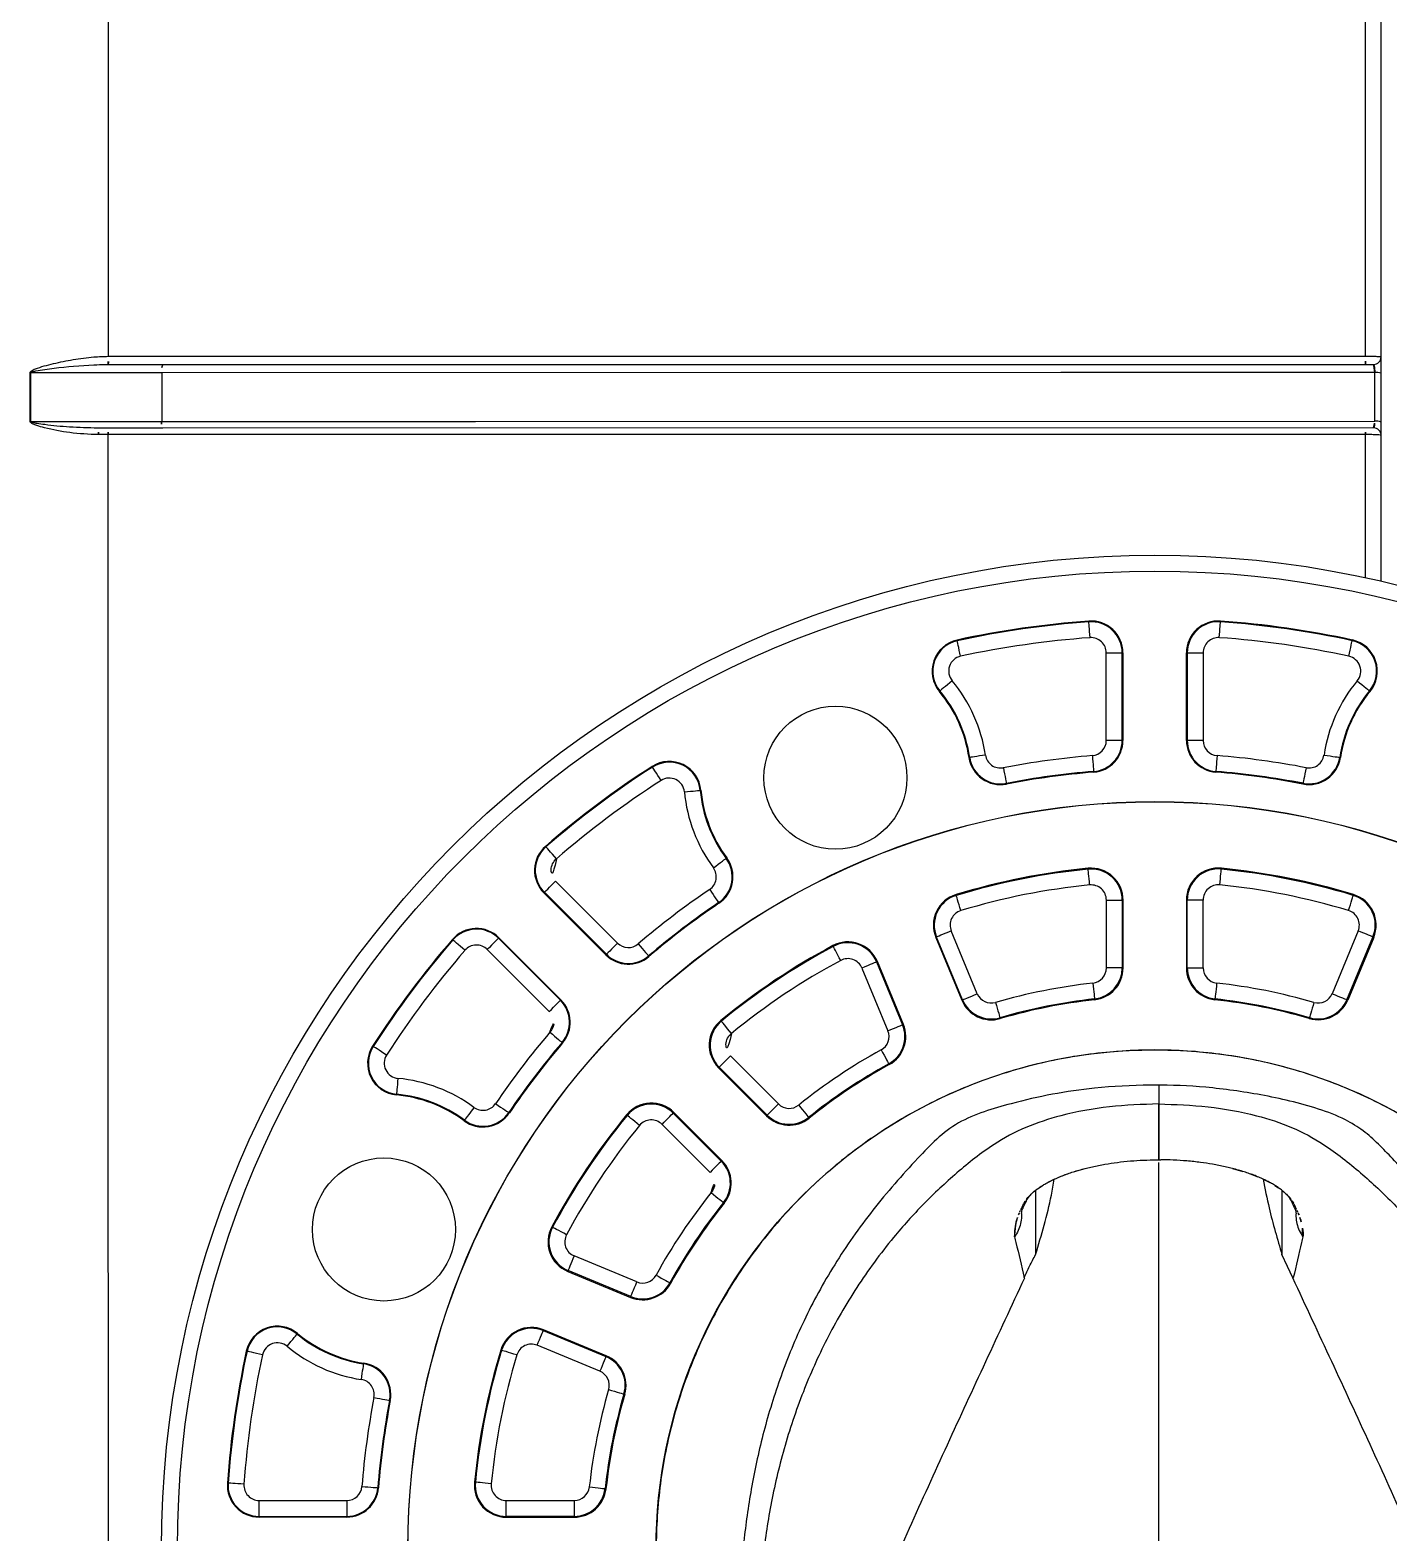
# Model space of a CAD drawing. Header units: millimetres. Extents: x 441156 to 441876, y 4514765 to 4515211.
# Drawn here: x 441241.6497 to 441241.8732, y 4514794.5322 to 4514794.7793 of the extents above; entities that cross this region are included whole.
import ezdxf

# ---------------------------------------------------------------- set-up
doc = ezdxf.new("R2010")
doc.units = ezdxf.units.MM
doc.layers.add('-LYNKA_PISCINA', color=7, linetype='Continuous', lineweight=18)
doc.layers.add('05 ESQUEMAS HIDRAULICOS nuevos_dwg _6_', color=7, linetype='Continuous', lineweight=18, true_color=0x767676)

# ---------------------------------------------------------------- blocks, each defined once
blk = doc.blocks.new('05 ESQUEMAS HIDRAULICOS nuevos_dwg_A$C47CE04E0-1107655-01_ARQ_CUARTO DEPURADORA')
at = {"layer": '-LYNKA_PISCINA', "lineweight": 25}
for p, q in [((71.379, 58.562), (71.379, 90.891)), ((54.376, 60.577), (54.376, 61.189)), ((54.382, 61.188), (54.382, 60.576)), ((71.284, 60.491), (56.046, 60.491)), ((67.33, 51.07), (67.429, 51.108)), ((67.518, 51.138), (67.651, 51.174)), ((69.507, 51.174), (69.639, 51.138)), ((69.729, 51.108), (69.827, 51.07)), ((67.182, 50.999), (67.264, 51.041)), ((69.891, 51.042), (69.976, 50.999)), ((70.041, 50.962), (70.088, 50.931)), ((67.029, 50.092), (67.029, 50.095))]:
    blk.add_line(p, q, dxfattribs=at)
at = {"layer": '-LYNKA_PISCINA', "lineweight": 25, "flags": 128}
for points in [[(55.361, 61.395), (55.361, 61.395), (55.551, 61.395), (56.311, 61.395), (59.351, 61.395), (71.181, 61.395), (71.181, 65.788), (70.991, 65.788), (70.231, 65.788), (67.191, 65.788), (55.361, 65.788), (55.361, 61.395)], [(55.36, 61.291), (56.046, 61.291), (71.284, 61.291)], [(58.24, 39.296), (56.311, 39.313), (55.551, 39.32), (55.361, 39.321), (55.361, 39.318), (55.361, 39.311), (55.361, 39.302), (55.361, 39.29), (55.361, 39.276), (55.361, 39.261), (55.361, 39.244), (55.361, 39.227), (55.229, 39.232), (55.23, 39.249), (55.231, 39.266), (55.233, 39.281), (55.234, 39.295), (55.234, 39.307), (55.235, 39.316), (55.236, 39.323), (55.236, 39.326), (55.361, 39.321), (55.361, 60.409), (55.236, 60.409)], [(71.181, 58.607), (71.181, 60.409), (70.991, 60.409), (70.231, 60.409), (67.191, 60.409), (55.361, 60.409)], [(67.715, 57.854), (67.713, 57.892), (67.71, 57.93), (67.708, 57.964), (67.705, 57.994), (67.704, 58.019), (67.702, 58.037), (67.701, 58.049), (67.701, 58.053), (67.701, 58.062)], [(69.342, 57.854), (69.345, 57.892), (69.348, 57.93), (69.35, 57.964), (69.352, 57.994), (69.354, 58.019), (69.355, 58.037), (69.356, 58.049), (69.357, 58.053), (69.357, 58.062)], [(66.086, 57.62), (66.078, 57.658), (66.07, 57.694), (66.063, 57.728), (66.056, 57.757), (66.051, 57.782), (66.047, 57.8), (66.045, 57.811), (66.044, 57.815), (66.042, 57.824)], [(70.972, 57.62), (70.98, 57.658), (70.988, 57.694), (70.995, 57.728), (71.002, 57.757), (71.007, 57.782), (71.011, 57.8), (71.013, 57.811), (71.014, 57.815), (71.016, 57.824)], [(68.12, 56.56), (68.12, 57.663), (68.129, 57.663), (68.129, 56.56), (68.12, 56.56), (67.92, 56.56), (67.92, 57.663), (68.12, 57.663)], [(68.938, 57.663), (69.138, 57.663), (69.138, 56.56), (68.938, 56.56)], [(65.98, 57.311), (65.95, 57.286), (65.921, 57.262), (65.895, 57.24), (65.871, 57.221), (65.852, 57.205), (65.838, 57.193), (65.829, 57.186), (65.826, 57.183), (65.819, 57.178)], [(71.078, 57.311), (71.108, 57.286), (71.137, 57.262), (71.163, 57.24), (71.187, 57.221), (71.206, 57.205), (71.22, 57.193), (71.229, 57.186), (71.232, 57.183), (71.239, 57.178)], [(66.398, 56.376), (66.36, 56.37), (66.323, 56.365), (66.289, 56.36), (66.259, 56.355), (66.234, 56.352), (66.216, 56.349), (66.204, 56.347), (66.2, 56.346), (66.192, 56.345)], [(67.744, 56.369), (67.747, 56.33), (67.75, 56.293), (67.753, 56.259), (67.755, 56.229), (67.757, 56.204), (67.758, 56.185), (67.759, 56.174), (67.76, 56.17), (67.76, 56.161)], [(69.314, 56.369), (69.311, 56.33), (69.308, 56.293), (69.305, 56.259), (69.303, 56.229), (69.301, 56.204), (69.299, 56.185), (69.299, 56.174), (69.298, 56.17), (69.298, 56.161)], [(70.66, 56.376), (70.698, 56.37), (70.735, 56.365), (70.769, 56.36), (70.799, 56.355), (70.823, 56.352), (70.842, 56.349), (70.853, 56.347), (70.857, 56.346), (70.866, 56.345)], [(62.316, 56.058), (62.295, 56.091), (62.275, 56.122), (62.257, 56.151), (62.24, 56.177), (62.227, 56.198), (62.217, 56.213), (62.21, 56.223), (62.208, 56.227), (62.203, 56.234)], [(66.624, 56.217), (66.631, 56.179), (66.638, 56.142), (66.645, 56.108), (66.651, 56.079), (66.655, 56.054), (66.659, 56.036), (66.661, 56.025), (66.662, 56.021), (66.663, 56.012)], [(70.434, 56.217), (70.427, 56.179), (70.42, 56.142), (70.413, 56.108), (70.407, 56.079), (70.403, 56.054), (70.399, 56.036), (70.397, 56.025), (70.396, 56.021), (70.394, 56.012)], [(62.61, 55.915), (62.649, 55.919), (62.686, 55.922), (62.72, 55.925), (62.75, 55.928), (62.775, 55.931), (62.794, 55.932), (62.805, 55.933), (62.809, 55.934), (62.818, 55.934)], [(60.999, 55.072), (60.974, 55.101), (60.949, 55.129), (60.927, 55.155), (60.907, 55.178), (60.89, 55.197), (60.878, 55.211), (60.871, 55.22), (60.868, 55.223), (60.862, 55.229)], [(62.975, 54.958), (63.006, 54.981), (63.036, 55.004), (63.064, 55.024), (63.088, 55.042), (63.108, 55.057), (63.123, 55.068), (63.133, 55.075), (63.136, 55.077), (63.143, 55.082)], [(67.71, 54.742), (67.706, 54.781), (67.703, 54.818), (67.699, 54.852), (67.696, 54.883), (67.694, 54.907), (67.692, 54.926), (67.691, 54.937), (67.691, 54.941), (67.69, 54.952)], [(69.348, 54.742), (69.351, 54.781), (69.355, 54.818), (69.358, 54.852), (69.361, 54.883), (69.364, 54.907), (69.366, 54.926), (69.367, 54.937), (69.367, 54.941), (69.368, 54.952)], [(60.848, 54.651), (60.841, 54.644), (61.621, 53.864), (61.628, 53.871), (60.848, 54.651), (60.851, 54.653), (60.859, 54.662), (60.872, 54.675), (60.89, 54.692), (60.911, 54.714), (60.935, 54.738), (60.962, 54.764), (60.989, 54.792), (61.769, 54.012), (61.742, 53.984), (61.715, 53.958), (61.691, 53.934), (61.67, 53.912), (61.652, 53.895), (61.639, 53.882), (61.631, 53.873), (61.628, 53.871)], [(62.928, 54.686), (62.95, 54.654), (62.971, 54.623), (62.99, 54.595), (63.007, 54.57), (63.021, 54.549), (63.031, 54.534), (63.038, 54.524), (63.04, 54.52), (63.045, 54.513)], [(66.089, 54.42), (66.078, 54.457), (66.067, 54.493), (66.057, 54.526), (66.048, 54.555), (66.041, 54.579), (66.036, 54.596), (66.032, 54.607), (66.031, 54.611), (66.028, 54.621)], [(68.12, 53.698), (67.92, 53.698), (67.92, 54.552), (68.12, 54.552)], [(68.938, 53.698), (69.138, 53.698), (69.138, 54.552), (68.938, 54.552)], [(70.968, 54.42), (70.98, 54.457), (70.991, 54.493), (71.001, 54.526), (71.009, 54.555), (71.017, 54.579), (71.022, 54.596), (71.025, 54.607), (71.027, 54.611), (71.03, 54.621)], [(66.111, 53.298), (66.114, 53.299), (66.125, 53.304), (66.142, 53.311), (66.165, 53.32), (66.193, 53.332), (66.225, 53.345), (66.259, 53.359), (66.295, 53.374), (65.968, 54.164), (65.932, 54.149), (65.898, 54.135), (65.866, 54.122), (65.838, 54.11), (65.815, 54.1), (65.798, 54.093), (65.787, 54.089), (65.783, 54.087)], [(71.274, 54.087), (71.27, 54.089), (71.26, 54.093), (71.243, 54.1), (71.22, 54.11), (71.192, 54.122), (71.16, 54.135), (71.125, 54.149), (71.09, 54.164), (70.763, 53.374), (70.798, 53.359), (70.833, 53.345), (70.865, 53.332), (70.893, 53.32), (70.916, 53.311), (70.933, 53.304), (70.943, 53.299), (70.947, 53.298), (71.274, 54.087), (71.284, 54.083), (70.957, 53.294), (70.947, 53.298)], [(59.848, 53.921), (59.819, 53.947), (59.791, 53.971), (59.765, 53.994), (59.742, 54.013), (59.723, 54.03), (59.709, 54.042), (59.701, 54.049), (59.697, 54.052), (59.691, 54.058)], [(60.27, 54.072), (60.267, 54.07), (60.259, 54.061), (60.245, 54.048), (60.228, 54.031), (60.206, 54.009), (60.182, 53.985), (60.156, 53.958), (60.128, 53.931), (60.908, 53.151), (60.936, 53.178), (60.962, 53.205), (60.986, 53.229), (61.008, 53.251), (61.025, 53.268), (61.038, 53.281), (61.047, 53.29), (61.05, 53.292)], [(62.029, 54.002), (62.054, 53.972), (62.078, 53.944), (62.1, 53.918), (62.12, 53.895), (62.136, 53.876), (62.148, 53.862), (62.156, 53.853), (62.158, 53.85), (62.164, 53.843)], [(64.577, 53.793), (64.558, 53.828), (64.541, 53.861), (64.525, 53.891), (64.51, 53.918), (64.499, 53.94), (64.49, 53.956), (64.484, 53.966), (64.482, 53.97), (64.478, 53.979)], [(65.028, 53.774), (65.024, 53.773), (65.014, 53.768), (64.997, 53.761), (64.974, 53.752), (64.946, 53.74), (64.914, 53.727), (64.879, 53.713), (64.843, 53.698), (65.17, 52.908), (65.206, 52.923), (65.241, 52.938), (65.273, 52.951), (65.301, 52.962), (65.324, 52.972), (65.341, 52.979), (65.351, 52.983), (65.355, 52.985)], [(67.75, 53.507), (67.754, 53.469), (67.758, 53.432), (67.762, 53.398), (67.765, 53.367), (67.768, 53.343), (67.77, 53.324), (67.771, 53.313), (67.771, 53.309), (67.773, 53.298)], [(69.308, 53.507), (69.304, 53.469), (69.3, 53.432), (69.296, 53.398), (69.293, 53.367), (69.29, 53.343), (69.288, 53.324), (69.287, 53.313), (69.286, 53.309), (69.285, 53.298)], [(66.526, 53.264), (66.536, 53.227), (66.547, 53.191), (66.556, 53.158), (66.565, 53.129), (66.572, 53.105), (66.577, 53.087), (66.58, 53.076), (66.581, 53.072), (66.584, 53.062)], [(70.532, 53.264), (70.521, 53.227), (70.511, 53.191), (70.501, 53.158), (70.493, 53.129), (70.486, 53.105), (70.481, 53.087), (70.477, 53.076), (70.476, 53.072), (70.473, 53.062)], [(63.203, 52.875), (63.178, 52.905), (63.154, 52.934), (63.132, 52.961), (63.113, 52.984), (63.097, 53.003), (63.086, 53.018), (63.078, 53.027), (63.076, 53.03), (63.069, 53.038)], [(60.918, 52.892), (60.948, 52.866), (60.976, 52.842), (61.002, 52.82), (61.025, 52.8), (61.044, 52.784), (61.058, 52.772), (61.067, 52.764), (61.07, 52.762), (61.077, 52.756)], [(58.862, 52.604), (58.829, 52.625), (58.798, 52.645), (58.769, 52.664), (58.743, 52.68), (58.722, 52.693), (58.707, 52.703), (58.697, 52.71), (58.694, 52.712), (58.686, 52.717)], [(63.652, 51.847), (63.654, 51.85), (63.663, 51.858), (63.676, 51.871), (63.693, 51.888), (63.715, 51.91), (63.739, 51.934), (63.766, 51.961), (63.793, 51.988), (63.189, 52.592), (63.161, 52.565), (63.135, 52.538), (63.111, 52.514), (63.089, 52.493), (63.072, 52.475), (63.058, 52.462), (63.05, 52.454), (63.047, 52.451), (63.04, 52.443), (63.644, 51.839), (63.652, 51.847), (63.047, 52.451)], [(65.086, 52.668), (65.104, 52.634), (65.122, 52.601), (65.139, 52.571), (65.153, 52.544), (65.165, 52.522), (65.174, 52.506), (65.18, 52.496), (65.182, 52.492), (65.187, 52.483)], [(59.005, 52.31), (59.001, 52.271), (58.998, 52.234), (58.995, 52.2), (58.992, 52.17), (58.99, 52.145), (58.988, 52.126), (58.987, 52.115), (58.986, 52.111), (58.986, 52.102)], [(68.579, 52.218), (68.579, 51.987), (68.579, 51.285), (68.579, 51.987)], [(59.962, 51.945), (59.939, 51.914), (59.917, 51.884), (59.896, 51.856), (59.878, 51.832), (59.863, 51.812), (59.852, 51.797), (59.845, 51.787), (59.843, 51.784), (59.838, 51.777)], [(60.234, 51.992), (60.266, 51.97), (60.297, 51.949), (60.326, 51.93), (60.351, 51.913), (60.371, 51.899), (60.387, 51.889), (60.396, 51.882), (60.4, 51.88), (60.407, 51.875)], [(62.045, 51.718), (62.015, 51.742), (61.986, 51.766), (61.959, 51.788), (61.936, 51.807), (61.917, 51.823), (61.902, 51.835), (61.893, 51.842), (61.89, 51.845), (61.882, 51.851)], [(63.074, 51.269), (62.469, 51.873), (62.477, 51.88), (63.081, 51.276), (63.074, 51.269), (63.071, 51.266), (63.062, 51.257), (63.049, 51.244), (63.032, 51.227), (63.01, 51.205), (62.986, 51.181), (62.96, 51.155), (62.932, 51.127), (62.328, 51.731), (62.355, 51.759), (62.382, 51.785), (62.406, 51.81), (62.427, 51.831), (62.445, 51.849), (62.458, 51.862), (62.466, 51.87), (62.469, 51.873)], [(64.048, 51.974), (64.072, 51.944), (64.096, 51.915), (64.117, 51.888), (64.136, 51.864), (64.152, 51.845), (64.163, 51.83), (64.171, 51.821), (64.173, 51.818), (64.18, 51.81)], [(68.552, 51.285), (68.579, 51.285), (68.606, 51.285)], [(62.946, 50.872), (62.976, 50.848), (63.005, 50.825), (63.032, 50.803), (63.056, 50.784), (63.075, 50.768), (63.09, 50.757), (63.099, 50.75), (63.102, 50.747), (63.11, 50.74)], [(61.127, 50.343), (61.092, 50.362), (61.059, 50.379), (61.029, 50.396), (61.002, 50.41), (60.98, 50.421), (60.964, 50.43), (60.954, 50.436), (60.95, 50.438), (60.941, 50.443)], [(61.935, 49.565), (61.937, 49.569), (61.941, 49.579), (61.948, 49.597), (61.958, 49.62), (61.969, 49.647), (61.983, 49.679), (61.997, 49.714), (62.012, 49.75), (61.222, 50.077), (61.207, 50.041), (61.193, 50.006), (61.18, 49.975), (61.168, 49.947), (61.159, 49.924), (61.152, 49.906), (61.147, 49.896), (61.146, 49.892), (61.142, 49.882), (61.931, 49.555), (61.935, 49.565), (61.146, 49.892)], [(70.266, 49.798), (70.198, 49.944), (70.129, 50.092)], [(62.253, 49.834), (62.287, 49.816), (62.319, 49.798), (62.35, 49.781), (62.376, 49.767), (62.398, 49.755), (62.414, 49.746), (62.424, 49.74), (62.428, 49.738), (62.437, 49.733)], [(57.609, 48.941), (57.634, 48.97), (57.658, 48.999), (57.68, 49.026), (57.699, 49.049), (57.715, 49.068), (57.727, 49.082), (57.734, 49.091), (57.737, 49.094), (57.743, 49.101)], [(61.622, 48.81), (61.621, 48.806), (61.616, 48.795), (61.609, 48.778), (61.6, 48.755), (61.588, 48.727), (61.575, 48.695), (61.561, 48.661), (61.546, 48.625), (60.756, 48.952), (60.771, 48.988), (60.785, 49.022), (60.799, 49.054), (60.81, 49.082), (60.82, 49.105), (60.827, 49.122), (60.831, 49.133), (60.833, 49.137)], [(57.3, 48.834), (57.262, 48.842), (57.226, 48.85), (57.192, 48.857), (57.163, 48.864), (57.138, 48.869), (57.12, 48.873), (57.109, 48.876), (57.105, 48.876), (57.096, 48.878)], [(60.5, 48.831), (60.463, 48.842), (60.427, 48.853), (60.394, 48.863), (60.365, 48.872), (60.342, 48.879), (60.324, 48.884), (60.313, 48.888), (60.309, 48.889), (60.299, 48.892)], [(58.544, 48.522), (58.55, 48.56), (58.555, 48.597), (58.56, 48.631), (58.565, 48.661), (58.569, 48.686), (58.571, 48.704), (58.573, 48.716), (58.574, 48.72), (58.575, 48.728)], [(58.703, 48.296), (58.741, 48.289), (58.778, 48.282), (58.812, 48.275), (58.841, 48.27), (58.866, 48.265), (58.884, 48.261), (58.895, 48.259), (58.9, 48.258), (58.908, 48.257)], [(61.656, 48.395), (61.693, 48.384), (61.729, 48.373), (61.762, 48.364), (61.791, 48.355), (61.815, 48.348), (61.833, 48.343), (61.844, 48.34), (61.848, 48.339), (61.858, 48.336)], [(57.066, 47.205), (57.028, 47.208), (56.991, 47.21), (56.956, 47.213), (56.926, 47.215), (56.901, 47.216), (56.883, 47.218), (56.871, 47.219), (56.867, 47.219), (56.858, 47.22)], [(58.551, 47.176), (58.59, 47.173), (58.627, 47.17), (58.661, 47.168), (58.691, 47.165), (58.716, 47.163), (58.735, 47.162), (58.746, 47.161), (58.75, 47.161), (58.759, 47.16)], [(60.178, 47.21), (60.139, 47.214), (60.102, 47.217), (60.068, 47.221), (60.038, 47.224), (60.013, 47.226), (59.994, 47.228), (59.983, 47.229), (59.979, 47.229), (59.968, 47.23)], [(61.413, 47.17), (61.451, 47.166), (61.488, 47.162), (61.523, 47.158), (61.553, 47.155), (61.577, 47.152), (61.596, 47.15), (61.607, 47.149), (61.611, 47.149), (61.622, 47.147)], [(57.257, 46.8), (57.257, 47), (58.36, 47), (58.36, 46.8)], [(60.368, 46.8), (60.368, 47), (61.223, 47), (61.223, 46.8)]]:
    blk.add_lwpolyline(points, dxfattribs=at)
for points in [[(56.033, 60.575), (56.221, 60.575), (56.972, 60.575), (59.98, 60.575), (71.298, 60.575), (71.298, 61.188), (71.11, 61.188), (70.358, 61.188), (67.35, 61.188), (56.033, 61.188)], [(68.929, 56.56), (68.929, 57.663), (68.938, 57.663), (68.938, 56.56)], [(68.131, 54.552), (68.12, 54.552), (68.12, 53.698), (68.131, 53.698)], [(68.927, 53.698), (68.938, 53.698), (68.938, 54.552), (68.927, 54.552)], [(60.276, 54.079), (60.27, 54.072), (61.05, 53.292), (61.056, 53.299)], [(66.101, 53.294), (66.111, 53.298), (65.783, 54.087), (65.774, 54.083)], [(65.038, 53.778), (65.028, 53.774), (65.355, 52.985), (65.365, 52.989)], [(60.837, 49.146), (60.833, 49.137), (61.622, 48.81), (61.626, 48.819)], [(58.36, 46.791), (57.257, 46.791), (57.257, 46.8), (58.36, 46.8)], [(61.223, 46.789), (61.223, 46.8), (60.368, 46.8), (60.368, 46.789)]]:
    blk.add_lwpolyline(points, close=True, dxfattribs=at)
at = {"layer": '-LYNKA_PISCINA', "lineweight": 25}
for centre, radius in [((68.529, 46.391), 12.5), ((68.529, 46.391), 12.3), ((64.511, 56.092), 0.9), ((68.529, 46.391), 9.4), ((68.529, 46.391), 9.398), ((68.529, 46.391), 6.277), ((58.828, 50.409), 0.9)]:
    blk.add_circle(centre, radius, dxfattribs=at)
for centre, radius, start, end in [((52.372, 61.367), 2.989, 358.5393, 0.5239), ((52.353, 61.367), 3.009, 358.5557, 0.5273), ((56.226, 61.214), 0.196, 156.894, 188.0169), ((68.175, 61.367), 3.006, 358.5549, 0.5276), ((71.284, 61.386), 0.095, 270, 0), ((54.342, 60.595), 0.594, 86.196, 86.7147), ((71.316, 60.965), 0.224, 73.616, 94.6582), ((54.342, 60.098), 0.48, 85.2324, 85.8748), ((56.18, 60.556), 0.149, 172.7983, 205.9327), ((71.316, 60.395), 0.182, 69.6229, 95.6947), ((54.958, 60.427), 0.279, 356.1419, 13.2549), ((53.149, 60.428), 2.212, 359.504, 1.6447), ((68.964, 60.428), 2.216, 359.5045, 1.6432), ((71.284, 60.396), 0.095, 0, 90), ((68.529, 46.391), 11.7, 94.0597, 102.2733), ((68.529, 46.391), 11.691, 94.0597, 102.2733), ((67.729, 57.663), 0.4, 0, 94.0597), ((67.729, 57.663), 0.391, 0, 94.0597), ((69.329, 57.663), 0.4, 85.9403, 180), ((69.329, 57.663), 0.391, 85.9403, 180), ((68.529, 46.391), 11.7, 77.7267, 85.9403), ((68.529, 46.391), 11.691, 77.7267, 85.9403), ((66.127, 57.433), 0.4, 102.2733, 219.6854), ((66.127, 57.433), 0.391, 102.2733, 219.6854), ((68.529, 46.391), 11.491, 94.0597, 102.2733), ((67.729, 57.663), 0.191, 0, 94.0597), ((69.329, 57.663), 0.191, 85.9403, 180), ((68.529, 46.391), 11.491, 77.7267, 85.9403), ((70.931, 57.433), 0.391, 320.3146, 77.7267), ((70.931, 57.433), 0.4, 320.3146, 77.7267), ((66.127, 57.433), 0.191, 102.2733, 219.6854), ((70.931, 57.433), 0.191, 320.3146, 77.7267), ((64.511, 56.092), 1.909, 8.5653, 39.6854), ((72.547, 56.092), 1.909, 140.3146, 171.4347), ((64.511, 56.092), 1.7, 8.5653, 39.6854), ((64.511, 56.092), 1.709, 8.5653, 39.6854), ((72.547, 56.092), 1.709, 140.3146, 171.4347), ((72.547, 56.092), 1.7, 140.3146, 171.4347), ((67.729, 56.56), 0.191, 274.4984, 0), ((67.729, 56.56), 0.4, 274.4984, 0), ((67.729, 56.56), 0.391, 274.4984, 0), ((69.329, 56.56), 0.4, 180, 265.5016), ((69.329, 56.56), 0.391, 180, 265.5016), ((69.329, 56.56), 0.191, 180, 265.5016), ((66.587, 56.405), 0.4, 188.5653, 280.9734), ((66.587, 56.405), 0.391, 188.5653, 280.9734), ((66.587, 56.405), 0.191, 188.5653, 280.9734), ((68.529, 46.391), 10.009, 94.4984, 100.9734), ((68.529, 46.391), 10.009, 79.0266, 85.5016), ((70.47, 56.405), 0.4, 259.0266, 351.4347), ((70.47, 56.405), 0.391, 259.0266, 351.4347), ((70.47, 56.405), 0.191, 259.0266, 351.4347), ((68.529, 46.391), 11.7, 122.7267, 130.9403), ((68.529, 46.391), 11.691, 122.7267, 130.9403), ((62.42, 55.897), 0.4, 5.3146, 122.7267), ((62.42, 55.897), 0.391, 5.3146, 122.7267), ((68.529, 46.391), 9.809, 94.4984, 100.9734), ((68.529, 46.391), 9.8, 94.4984, 100.9734), ((68.529, 46.391), 9.809, 79.0266, 85.5016), ((68.529, 46.391), 9.8, 79.0266, 85.5016), ((68.529, 46.391), 11.491, 122.7267, 130.9403), ((62.42, 55.897), 0.191, 5.3146, 122.7267), ((64.511, 56.092), 1.909, 185.3146, 216.4347), ((64.511, 56.092), 1.709, 185.3146, 216.4347), ((64.511, 56.092), 1.7, 185.3146, 216.4347), ((61.124, 54.927), 0.4, 130.9403, 225), ((61.124, 54.927), 0.391, 130.9403, 225), ((61.124, 54.927), 0.191, 130.9403, 225), ((62.821, 54.845), 0.391, 304.0266, 36.4347), ((62.821, 54.845), 0.4, 304.0266, 36.4347), ((62.821, 54.845), 0.191, 304.0266, 36.4347), ((68.529, 46.391), 8.602, 95.5987, 106.9013), ((68.529, 46.391), 8.591, 95.5987, 106.9013), ((67.729, 54.552), 0.402, 0, 95.5987), ((67.729, 54.552), 0.391, 0, 95.5987), ((69.329, 54.552), 0.402, 84.4013, 180), ((69.329, 54.552), 0.391, 84.4013, 180), ((68.529, 46.391), 8.591, 73.0987, 84.4013), ((68.529, 46.391), 8.602, 73.0987, 84.4013), ((68.529, 46.391), 10.009, 124.0266, 130.5016), ((68.529, 46.391), 8.391, 95.5987, 106.9013), ((67.729, 54.552), 0.191, 0, 95.5987), ((69.329, 54.552), 0.191, 84.4013, 180), ((68.529, 46.391), 8.391, 73.0987, 84.4013), ((68.529, 46.391), 9.809, 124.0266, 130.5016), ((68.529, 46.391), 9.8, 124.0266, 130.5016), ((66.145, 54.237), 0.402, 106.9013, 202.5), ((66.145, 54.237), 0.391, 106.9013, 202.5), ((70.913, 54.237), 0.391, 337.5, 73.0987), ((70.913, 54.237), 0.402, 337.5, 73.0987), ((66.145, 54.237), 0.191, 106.9013, 202.5), ((70.913, 54.237), 0.191, 337.5, 73.0987), ((59.993, 53.796), 0.4, 45, 139.0597), ((59.993, 53.796), 0.391, 45, 139.0597), ((68.529, 46.391), 11.7, 139.0597, 147.2733), ((68.529, 46.391), 11.691, 139.0597, 147.2733), ((68.529, 46.391), 11.491, 139.0597, 147.2733), ((59.993, 53.796), 0.191, 45, 139.0597), ((61.904, 54.147), 0.191, 225, 310.5016), ((68.529, 46.391), 8.602, 118.0987, 129.4013), ((68.529, 46.391), 8.591, 118.0987, 129.4013), ((64.667, 53.625), 0.402, 22.5, 118.0987), ((64.667, 53.625), 0.391, 22.5, 118.0987), ((61.904, 54.147), 0.4, 225, 310.5016), ((61.904, 54.147), 0.391, 225, 310.5016), ((68.529, 46.391), 8.391, 118.0987, 129.4013), ((64.667, 53.625), 0.191, 22.5, 118.0987), ((67.729, 53.698), 0.191, 276.2487, 0), ((67.729, 53.698), 0.391, 276.2487, 0), ((67.729, 53.698), 0.402, 276.2487, 0), ((69.329, 53.698), 0.402, 180, 263.7513), ((69.329, 53.698), 0.391, 180, 263.7513), ((69.329, 53.698), 0.191, 180, 263.7513), ((66.472, 53.448), 0.191, 202.5, 286.2513), ((68.529, 46.391), 7.159, 96.2487, 106.2513), ((68.529, 46.391), 7.159, 73.7487, 83.7513), ((70.586, 53.448), 0.191, 253.7487, 337.5), ((60.773, 53.016), 0.191, 319.4984, 45), ((60.773, 53.016), 0.391, 319.4984, 45), ((60.773, 53.016), 0.4, 319.4984, 45), ((66.472, 53.448), 0.402, 202.5, 286.2513), ((66.472, 53.448), 0.391, 202.5, 286.2513), ((68.529, 46.391), 6.959, 96.2487, 106.2513), ((68.529, 46.391), 6.948, 96.2487, 106.2513), ((68.529, 46.391), 6.948, 73.7487, 83.7513), ((68.529, 46.391), 6.959, 73.7487, 83.7513), ((70.586, 53.448), 0.402, 253.7487, 337.5), ((70.586, 53.448), 0.391, 253.7487, 337.5), ((63.324, 52.728), 0.402, 129.4013, 225), ((63.324, 52.728), 0.391, 129.4013, 225), ((64.994, 52.835), 0.391, 298.7487, 22.5), ((64.994, 52.835), 0.402, 298.7487, 22.5), ((68.529, 46.391), 10.009, 139.4984, 145.9734), ((68.529, 46.391), 9.809, 139.4984, 145.9734), ((68.529, 46.391), 9.8, 139.4984, 145.9734), ((63.324, 52.728), 0.191, 129.4013, 225), ((64.994, 52.835), 0.191, 298.7487, 22.5), ((59.023, 52.5), 0.4, 147.2733, 264.6854), ((59.023, 52.5), 0.391, 147.2733, 264.6854), ((59.023, 52.5), 0.191, 147.2733, 264.6854), ((68.529, 46.391), 7.159, 118.7487, 128.7513), ((68.529, 46.391), 6.959, 118.7487, 128.7513), ((68.529, 46.391), 6.948, 118.7487, 128.7513), ((58.828, 50.409), 1.909, 53.5653, 84.6854), ((58.828, 50.409), 1.709, 53.5653, 84.6854), ((58.828, 50.409), 1.7, 53.5653, 84.6854), ((62.193, 51.596), 0.402, 45, 140.5987), ((60.075, 52.099), 0.4, 233.5653, 325.9734), ((60.075, 52.099), 0.391, 233.5653, 325.9734), ((60.075, 52.099), 0.191, 233.5653, 325.9734), ((68.529, 46.391), 8.602, 140.5987, 151.9013), ((68.529, 46.391), 8.591, 140.5987, 151.9013), ((62.193, 51.596), 0.391, 45, 140.5987), ((63.928, 52.123), 0.402, 225, 308.7513), ((63.928, 52.123), 0.391, 225, 308.7513), ((63.928, 52.123), 0.191, 225, 308.7513), ((68.529, 46.391), 8.391, 140.5987, 151.9013), ((62.193, 51.596), 0.191, 45, 140.5987), ((62.797, 50.992), 0.391, 321.2487, 45), ((62.797, 50.992), 0.402, 321.2487, 45), ((62.797, 50.992), 0.191, 321.2487, 45), ((68.529, 46.391), 7.159, 141.2487, 151.2513), ((68.529, 46.391), 6.959, 141.2487, 151.2513), ((68.529, 46.391), 6.948, 141.2487, 151.2513), ((61.295, 50.253), 0.402, 151.9013, 247.5), ((61.295, 50.253), 0.391, 151.9013, 247.5), ((61.295, 50.253), 0.191, 151.9013, 247.5), ((62.085, 49.926), 0.402, 247.5, 331.2513), ((62.085, 49.926), 0.391, 247.5, 331.2513), ((62.085, 49.926), 0.191, 247.5, 331.2513), ((57.487, 48.793), 0.4, 50.3146, 167.7267), ((57.487, 48.793), 0.391, 50.3146, 167.7267), ((60.683, 48.775), 0.402, 67.5, 163.0987), ((60.683, 48.775), 0.391, 67.5, 163.0987), ((57.487, 48.793), 0.191, 50.3146, 167.7267), ((58.828, 50.409), 1.709, 230.3146, 261.4347), ((58.828, 50.409), 1.7, 230.3146, 261.4347), ((68.529, 46.391), 11.7, 167.7267, 175.9403), ((68.529, 46.391), 11.691, 167.7267, 175.9403), ((68.529, 46.391), 11.491, 167.7267, 175.9403), ((58.828, 50.409), 1.909, 230.3146, 261.4347), ((68.529, 46.391), 8.602, 163.0987, 174.4013), ((68.529, 46.391), 8.591, 163.0987, 174.4013), ((68.529, 46.391), 8.391, 163.0987, 174.4013), ((60.683, 48.775), 0.191, 67.5, 163.0987), ((61.473, 48.448), 0.391, 343.7487, 67.5), ((61.473, 48.448), 0.402, 343.7487, 67.5), ((58.515, 48.333), 0.391, 349.0266, 81.4347), ((58.515, 48.333), 0.4, 349.0266, 81.4347), ((61.473, 48.448), 0.191, 343.7487, 67.5), ((58.515, 48.333), 0.191, 349.0266, 81.4347), ((68.529, 46.391), 10.009, 169.0266, 175.5016), ((68.529, 46.391), 9.809, 169.0266, 175.5016), ((68.529, 46.391), 9.8, 169.0266, 175.5016), ((68.529, 46.391), 7.159, 163.7487, 173.7513), ((68.529, 46.391), 6.959, 163.7487, 173.7513), ((68.529, 46.391), 6.948, 163.7487, 173.7513), ((57.257, 47.191), 0.4, 175.9403, 270), ((57.257, 47.191), 0.391, 175.9403, 270), ((57.257, 47.191), 0.191, 175.9403, 270), ((58.36, 47.191), 0.191, 270, 355.5016), ((58.36, 47.191), 0.391, 270, 355.5016), ((58.36, 47.191), 0.4, 270, 355.5016), ((60.368, 47.191), 0.402, 174.4013, 270), ((60.368, 47.191), 0.391, 174.4013, 270), ((60.368, 47.191), 0.191, 174.4013, 270), ((61.223, 47.191), 0.191, 270, 353.7513), ((61.223, 47.191), 0.391, 270, 353.7513), ((61.223, 47.191), 0.402, 270, 353.7513)]:
    blk.add_arc(centre, radius, start, end, dxfattribs=at)
for points, knots in [([(54.376, 61.189), (54.376, 61.19), (54.377, 61.194), (54.381, 61.202), (54.402, 61.22), (54.496, 61.259), (54.67, 61.305), (54.918, 61.356), (55.151, 61.388), (55.301, 61.393), (55.361, 61.395)], [0, 0, 0, 0, 0.004585, 0.010877, 0.026511, 0.08884, 0.335123, 0.580227, 0.830764, 1, 1, 1, 1]), ([(54.382, 61.188), (54.382, 61.189), (54.382, 61.19), (54.383, 61.192), (54.387, 61.196), (54.409, 61.204), (54.505, 61.224), (54.756, 61.257), (55.052, 61.284), (55.286, 61.291), (55.346, 61.291), (55.36, 61.291)], [0, 0, 0, 0, 0.001394, 0.002519, 0.006871, 0.020205, 0.080191, 0.326794, 0.828112, 0.959423, 1, 1, 1, 1]), ([(71.181, 61.395), (71.195, 61.395), (71.231, 61.395), (71.286, 61.394), (71.338, 61.392), (71.372, 61.389), (71.377, 61.387), (71.379, 61.386)], [0, 0, 0, 0, 0.133904, 0.349889, 0.566524, 0.783334, 1, 1, 1, 1]), ([(71.298, 61.188), (71.298, 61.197), (71.298, 61.218), (71.296, 61.247), (71.293, 61.271), (71.289, 61.288), (71.285, 61.29), (71.284, 61.291)], [0, 0, 0, 0, 0.176731, 0.377693, 0.582634, 0.790699, 1, 1, 1, 1]), ([(56.033, 61.187), (55.815, 61.187), (55.375, 61.187), (54.902, 61.188), (54.574, 61.188), (54.451, 61.188), (54.382, 61.188)], [0, 0, 0, 0, 0.371332, 0.753454, 0.859891, 1, 1, 1, 1]), ([(55.236, 60.409), (55.115, 60.414), (54.881, 60.426), (54.626, 60.476), (54.477, 60.517), (54.425, 60.537), (54.402, 60.548), (54.39, 60.556), (54.382, 60.563), (54.378, 60.57), (54.376, 60.574), (54.376, 60.576), (54.376, 60.577)], [0, 0, 0, 0, 0.393383, 0.7594283, 0.8800274, 0.9367554, 0.9570144, 0.9711825, 0.9862609, 0.9920798, 0.998022, 1, 1, 1, 1]), ([(54.382, 60.576), (54.506, 60.576), (54.792, 60.576), (55.222, 60.575), (55.651, 60.575), (55.905, 60.575), (56.033, 60.575)], [0, 0, 0, 0, 0.247767, 0.566824, 0.782386, 1, 1, 1, 1]), ([(55.229, 60.491), (55.109, 60.494), (54.879, 60.5), (54.628, 60.525), (54.481, 60.546), (54.43, 60.556), (54.407, 60.562), (54.395, 60.566), (54.388, 60.569), (54.383, 60.572), (54.382, 60.574), (54.382, 60.575), (54.382, 60.576), (54.382, 60.576)], [0, 0, 0, 0, 0.400645, 0.770644, 0.891047, 0.946646, 0.96593, 0.978938, 0.991597, 0.995656, 0.997322, 0.999003, 1, 1, 1, 1]), ([(71.284, 60.491), (71.284, 60.491), (71.287, 60.492), (71.29, 60.499), (71.294, 60.518), (71.297, 60.544), (71.297, 60.565), (71.298, 60.576)], [0, 0, 0, 0, 0.083325, 0.317956, 0.548384, 0.775085, 1, 1, 1, 1]), ([(56.046, 60.491), (55.908, 60.491), (55.63, 60.491), (55.363, 60.491), (55.229, 60.491)], [0, 0, 0, 0, 0.497026, 1, 1, 1, 1]), ([(71.379, 60.396), (71.378, 60.397), (71.376, 60.399), (71.352, 60.403), (71.307, 60.406), (71.248, 60.408), (71.203, 60.408), (71.181, 60.409)], [0, 0, 0, 0, 0.1416939, 0.3573904, 0.5717556, 0.7857141, 1, 1, 1, 1]), ([(74.804, 46.391), (74.794, 46.665), (74.773, 47.213), (74.606, 48.02), (74.343, 48.799), (73.979, 49.538), (73.521, 50.222), (72.979, 50.841), (72.36, 51.384), (71.675, 51.841), (70.937, 52.205), (70.158, 52.47), (69.35, 52.63), (68.529, 52.684), (67.708, 52.63), (66.9, 52.47), (66.121, 52.205), (65.382, 51.841), (64.698, 51.384), (64.079, 50.841), (63.536, 50.222), (63.079, 49.538), (62.715, 48.799), (62.45, 48.02), (62.29, 47.213), (62.254, 46.665), (62.254, 46.391)], [0, 0, 0, 0, 0.0208334, 0.0416667, 0.0625, 0.0833334, 0.1041667, 0.125, 0.1458334, 0.1666666, 0.1875, 0.2083334, 0.2291666, 0.2500001, 0.2708334, 0.2916667, 0.3124999, 0.3333334, 0.3541667, 0.3750001, 0.3958333, 0.4166666, 0.4375, 0.4583334, 0.4791666, 0.5, 0.5, 0.5, 0.5]), ([(68.522, 52.225), (68.505, 52.224), (68.254, 52.223), (67.824, 52.199), (67.239, 52.116), (66.776, 52.009), (66.379, 51.896), (66.049, 51.761), (65.778, 51.548), (65.421, 51.175), (64.967, 50.657), (64.486, 49.97), (64.101, 49.267), (63.813, 48.561), (63.598, 47.865), (63.449, 47.183), (63.353, 46.512), (63.304, 45.86), (63.295, 45.229), (63.326, 44.551), (63.4, 43.846), (63.524, 43.264), (63.668, 42.846), (63.811, 42.565), (64.014, 42.302), (64.299, 42.064), (64.679, 41.857), (65.146, 41.689), (65.65, 41.561), (66.174, 41.467), (66.698, 41.399), (67.269, 41.349), (67.881, 41.316), (68.313, 41.311), (68.529, 41.309)], [0.5, 0.5, 0.5, 0.5, 0.5011551, 0.5164529, 0.5282009, 0.5399459, 0.5478423, 0.5556891, 0.5636605, 0.5716931, 0.5926464, 0.6136574, 0.6345947, 0.655109, 0.6756959, 0.6963107, 0.7168632, 0.7382036, 0.7595648, 0.7809115, 0.8105701, 0.840218, 0.8536306, 0.8670509, 0.8804215, 0.8941821, 0.9079235, 0.921664, 0.9354114, 0.9474895, 0.9596124, 0.9717069, 0.9858518, 1, 1, 1, 1]), ([(68.529, 41.309), (68.756, 41.311), (69.212, 41.315), (69.886, 41.352), (70.487, 41.409), (71.012, 41.484), (71.463, 41.571), (71.919, 41.689), (72.359, 41.847), (72.753, 42.054), (73.046, 42.301), (73.298, 42.63), (73.495, 43.058), (73.634, 43.593), (73.708, 44.169), (73.753, 44.801), (73.775, 45.49), (73.743, 46.236), (73.651, 47.017), (73.496, 47.763), (73.286, 48.462), (73.034, 49.103), (72.715, 49.741), (72.352, 50.326), (71.945, 50.844), (71.607, 51.21), (71.346, 51.482), (71.156, 51.654), (70.905, 51.81), (70.59, 51.929), (70.231, 52.027), (69.759, 52.125), (69.189, 52.206), (68.739, 52.225), (68.522, 52.225)], [0, 0, 0, 0, 0.0149193, 0.0298761, 0.0447769, 0.0559863, 0.0672217, 0.078416, 0.092552, 0.106671, 0.1207512, 0.134854, 0.1574593, 0.1801541, 0.202919, 0.2256202, 0.2501848, 0.2747461, 0.2991494, 0.323545, 0.342184, 0.3608957, 0.3795805, 0.398183, 0.4130558, 0.4279436, 0.4339457, 0.4399448, 0.4458731, 0.4540558, 0.4622871, 0.4705168, 0.485811, 0.5, 0.5, 0.5, 0.5]), ([(68.579, 51.987), (68.371, 51.98), (67.956, 51.967), (67.393, 51.861), (66.9, 51.705), (66.454, 51.462), (66.033, 51.124), (65.611, 50.731), (65.181, 50.251), (64.764, 49.682), (64.389, 49.028), (64.084, 48.345), (63.851, 47.645), (63.686, 46.937), (63.586, 46.252), (63.541, 45.605), (63.535, 44.997), (63.562, 44.624), (63.575, 44.437)], [0, 0, 0, 0, 0.049275, 0.09851, 0.135931, 0.173213, 0.22276, 0.272476, 0.322104, 0.393171, 0.464505, 0.535679, 0.614038, 0.692666, 0.771404, 0.849912, 0.924954, 1, 1, 1, 1]), ([(68.579, 51.987), (68.787, 51.98), (69.202, 51.967), (69.765, 51.861), (70.258, 51.705), (70.704, 51.462), (71.125, 51.124), (71.547, 50.731), (71.977, 50.251), (72.394, 49.682), (72.769, 49.028), (73.074, 48.344), (73.307, 47.644), (73.472, 46.936), (73.572, 46.25), (73.617, 45.604), (73.623, 44.996), (73.596, 44.623), (73.583, 44.437)], [0, 0, 0, 0, 0.049274, 0.098508, 0.13593, 0.173214, 0.222762, 0.272478, 0.322108, 0.393187, 0.464534, 0.53572, 0.6141, 0.692749, 0.771507, 0.850036, 0.925016, 1, 1, 1, 1]), ([(67.902, 51.229), (67.954, 51.237), (68.059, 51.254), (68.168, 51.265), (68.223, 51.27)], [0, 0, 0, 0, 0.494648, 1, 1, 1, 1]), ([(68.223, 51.27), (68.278, 51.274), (68.386, 51.282), (68.497, 51.284), (68.552, 51.285)], [0, 0, 0, 0, 0.4974275, 1, 1, 1, 1]), ([(68.579, 42.152), (68.579, 42.153), (68.579, 42.158), (68.579, 42.167), (68.579, 42.179), (68.579, 42.192), (68.579, 42.207), (68.579, 42.23), (68.579, 42.264), (68.579, 42.333), (68.579, 42.435), (68.579, 42.617), (68.579, 42.896), (68.579, 43.342), (68.579, 43.912), (68.579, 44.611), (68.579, 45.419), (68.579, 46.332), (68.579, 47.344), (68.579, 48.448), (68.579, 49.645), (68.579, 50.583), (68.579, 51.142), (68.579, 51.25)], [0, 0, 0, 0, 0.00584, 0.015735, 0.028259, 0.039639, 0.050281, 0.060569, 0.082528, 0.103268, 0.142347, 0.183344, 0.256526, 0.328592, 0.409885, 0.491631, 0.573484, 0.655142, 0.736619, 0.81799, 0.899304, 0.980551, 1, 1, 1, 1]), ([(68.579, 42.152), (68.579, 42.153), (68.579, 42.158), (68.579, 42.167), (68.579, 42.179), (68.579, 42.192), (68.579, 42.207), (68.579, 42.23), (68.579, 42.264), (68.579, 42.333), (68.579, 42.435), (68.579, 42.617), (68.579, 42.896), (68.579, 43.342), (68.579, 43.912), (68.579, 44.611), (68.579, 45.419), (68.579, 46.332), (68.579, 47.344), (68.579, 48.448), (68.579, 49.645), (68.579, 50.583), (68.579, 51.142), (68.579, 51.25)], [0, 0, 0, 0, 0.00584, 0.015735, 0.028259, 0.039639, 0.050281, 0.060569, 0.082528, 0.103268, 0.142347, 0.183344, 0.256526, 0.328592, 0.409885, 0.491631, 0.573484, 0.655142, 0.736619, 0.81799, 0.899304, 0.980551, 1, 1, 1, 1]), ([(68.934, 51.27), (68.877, 51.274), (68.768, 51.282), (68.658, 51.284), (68.606, 51.285)], [0, 0, 0, 0, 0.528111, 1, 1, 1, 1]), ([(69.256, 51.229), (69.205, 51.237), (69.1, 51.254), (68.991, 51.264), (68.934, 51.27)], [0, 0, 0, 0, 0.480686, 1, 1, 1, 1]), ([(67.201, 51.01), (67.219, 51.019), (67.256, 51.038), (67.299, 51.056), (67.32, 51.066)], [0, 0, 0, 0, 0.500605, 1, 1, 1, 1]), ([(67.32, 51.066), (67.341, 51.074), (67.383, 51.092), (67.429, 51.108), (67.452, 51.116)], [0, 0, 0, 0, 0.500585, 1, 1, 1, 1]), ([(67.452, 51.116), (67.475, 51.124), (67.521, 51.139), (67.571, 51.153), (67.595, 51.16)], [0, 0, 0, 0, 0.500293, 1, 1, 1, 1]), ([(67.595, 51.16), (67.644, 51.173), (67.742, 51.199), (67.849, 51.219), (67.902, 51.229)], [0, 0, 0, 0, 0.500599, 1, 1, 1, 1]), ([(69.562, 51.16), (69.513, 51.173), (69.415, 51.199), (69.309, 51.219), (69.256, 51.229)], [0, 0, 0, 0, 0.500607, 1, 1, 1, 1]), ([(69.705, 51.116), (69.682, 51.124), (69.636, 51.139), (69.587, 51.153), (69.562, 51.16)], [0, 0, 0, 0, 0.500306, 1, 1, 1, 1]), ([(69.838, 51.066), (69.817, 51.074), (69.775, 51.092), (69.729, 51.108), (69.705, 51.116)], [0, 0, 0, 0, 0.500596, 1, 1, 1, 1]), ([(69.957, 51.01), (69.938, 51.019), (69.901, 51.038), (69.859, 51.056), (69.838, 51.066)], [0, 0, 0, 0, 0.500595, 1, 1, 1, 1]), ([(66.853, 50.611), (66.855, 50.629), (66.858, 50.661), (66.87, 50.672), (66.883, 50.706), (66.913, 50.769), (66.941, 50.816), (66.98, 50.86), (67.027, 50.904), (67.091, 50.945), (67.117, 50.962)], [0, 0, 0, 0, 0.2030464, 0.3759504, 0.5160943, 0.6367755, 0.7659023, 0.8517927, 0.9408725, 1, 1, 1, 1]), ([(66.955, 50.835), (66.959, 50.839), (66.968, 50.848), (66.978, 50.857), (66.983, 50.862)], [0, 0, 0, 0, 0.500116, 1, 1, 1, 1]), ([(66.983, 50.862), (66.988, 50.867), (66.999, 50.876), (67.011, 50.886), (67.017, 50.891)], [0, 0, 0, 0, 0.500534, 1, 1, 1, 1]), ([(67.017, 50.891), (67.029, 50.901), (67.054, 50.92), (67.084, 50.941), (67.099, 50.951)], [0, 0, 0, 0, 0.499292, 1, 1, 1, 1]), ([(67.029, 50.091), (67.103, 50.339), (67.197, 50.652), (67.253, 50.974), (67.264, 51.041)], [0, 0, 0, 0, 0.7910834, 1, 1, 1, 1]), ([(67.029, 50.901), (67.029, 50.83), (67.029, 50.603), (67.029, 50.353), (67.029, 50.138), (67.029, 50.107), (67.029, 50.092)], [0, 0, 0, 0, 0.1301584, 0.4201058, 0.7100524, 1, 1, 1, 1]), ([(67.099, 50.951), (67.115, 50.961), (67.146, 50.98), (67.182, 51), (67.201, 51.01)], [0, 0, 0, 0, 0.500644, 1, 1, 1, 1]), ([(69.891, 51.042), (69.916, 50.92), (69.98, 50.6), (70.072, 50.286), (70.129, 50.091)], [0, 0, 0, 0, 0.379333, 1, 1, 1, 1]), ([(70.059, 50.951), (70.043, 50.961), (70.012, 50.98), (69.975, 51), (69.957, 51.01)], [0, 0, 0, 0, 0.500652, 1, 1, 1, 1]), ([(70.141, 50.891), (70.129, 50.901), (70.104, 50.92), (70.074, 50.941), (70.059, 50.951)], [0, 0, 0, 0, 0.499292, 1, 1, 1, 1]), ([(70.129, 50.901), (70.146, 50.887), (70.185, 50.855), (70.215, 50.817), (70.245, 50.769), (70.275, 50.706), (70.288, 50.672), (70.3, 50.661), (70.303, 50.629), (70.305, 50.611)], [0, 0, 0, 0, 0.071143, 0.164804, 0.305613, 0.437213, 0.590036, 0.778583, 1, 1, 1, 1]), ([(70.129, 50.901), (70.129, 50.83), (70.129, 50.603), (70.129, 50.353), (70.129, 50.138), (70.129, 50.107), (70.129, 50.092)], [0, 0, 0, 0, 0.1301584, 0.4201058, 0.7100524, 1, 1, 1, 1]), ([(70.175, 50.862), (70.17, 50.867), (70.159, 50.876), (70.147, 50.886), (70.141, 50.891)], [0, 0, 0, 0, 0.500534, 1, 1, 1, 1]), ([(70.203, 50.835), (70.199, 50.839), (70.19, 50.848), (70.18, 50.857), (70.175, 50.862)], [0, 0, 0, 0, 0.500116, 1, 1, 1, 1]), ([(66.845, 50.661), (66.851, 50.674), (66.863, 50.7), (66.877, 50.727), (66.884, 50.74)], [0, 0, 0, 0, 0.498439, 1, 1, 1, 1]), ([(66.884, 50.74), (66.889, 50.747), (66.897, 50.762), (66.907, 50.777), (66.913, 50.784)], [0, 0, 0, 0, 0.498245, 1, 1, 1, 1]), ([(66.913, 50.784), (66.918, 50.792), (66.93, 50.808), (66.946, 50.826), (66.955, 50.835)], [0, 0, 0, 0, 0.500312, 1, 1, 1, 1]), ([(70.245, 50.784), (70.239, 50.792), (70.228, 50.808), (70.211, 50.826), (70.203, 50.835)], [0, 0, 0, 0, 0.500312, 1, 1, 1, 1]), ([(70.273, 50.74), (70.269, 50.747), (70.261, 50.762), (70.25, 50.777), (70.245, 50.784)], [0, 0, 0, 0, 0.498245, 1, 1, 1, 1]), ([(70.313, 50.661), (70.307, 50.674), (70.295, 50.7), (70.281, 50.727), (70.273, 50.74)], [0, 0, 0, 0, 0.49844, 1, 1, 1, 1]), ([(66.764, 50.316), (66.763, 50.34), (66.761, 50.393), (66.775, 50.465), (66.786, 50.506), (66.786, 50.506)], [0, 0, 0, 0, 0.456922, 0.995637, 1, 1, 1, 1]), ([(66.851, 50.611), (66.852, 50.598), (66.855, 50.555), (66.842, 50.481), (66.814, 50.393), (66.781, 50.342), (66.764, 50.316)], [0, 0, 0, 0, 0.123207, 0.415471, 0.70773, 1, 1, 1, 1]), ([(66.786, 50.506), (66.79, 50.519), (66.797, 50.546), (66.809, 50.576), (66.814, 50.592)], [0, 0, 0, 0, 0.500213, 1, 1, 1, 1]), ([(66.814, 50.592), (66.816, 50.597), (66.821, 50.608), (66.826, 50.619), (66.828, 50.625)], [0, 0, 0, 0, 0.500232, 1, 1, 1, 1]), ([(66.828, 50.625), (66.831, 50.631), (66.836, 50.643), (66.842, 50.655), (66.845, 50.661)], [0, 0, 0, 0, 0.499732, 1, 1, 1, 1]), ([(70.307, 50.611), (70.306, 50.598), (70.303, 50.555), (70.316, 50.481), (70.344, 50.393), (70.377, 50.342), (70.393, 50.316)], [0, 0, 0, 0, 0.123208, 0.415472, 0.707738, 1, 1, 1, 1]), ([(70.33, 50.625), (70.327, 50.631), (70.322, 50.643), (70.316, 50.655), (70.313, 50.661)], [0, 0, 0, 0, 0.499733, 1, 1, 1, 1]), ([(70.344, 50.592), (70.341, 50.597), (70.337, 50.608), (70.332, 50.619), (70.33, 50.625)], [0, 0, 0, 0, 0.500232, 1, 1, 1, 1]), ([(70.372, 50.506), (70.368, 50.519), (70.361, 50.546), (70.349, 50.576), (70.344, 50.592)], [0, 0, 0, 0, 0.500213, 1, 1, 1, 1]), ([(70.393, 50.316), (70.395, 50.34), (70.397, 50.393), (70.381, 50.466), (70.372, 50.506)], [0, 0, 0, 0, 0.4569224, 1, 1, 1, 1]), ([(66.764, 50.316), (66.77, 50.292), (66.81, 50.131), (66.851, 49.953), (66.885, 49.801)], [0, 0, 0, 0, 0.149385, 1, 1, 1, 1]), ([(70.393, 50.316), (70.388, 50.292), (70.348, 50.131), (70.307, 49.953), (70.272, 49.801)], [0, 0, 0, 0, 0.149385, 1, 1, 1, 1]), ([(70.129, 50.092), (70.129, 50.093), (70.129, 50.095), (70.129, 50.102), (70.129, 50.105)], [0, 0, 0, 0, 0.6180504, 1, 1, 1, 1]), ([(66.885, 49.801), (66.908, 49.85), (66.952, 49.948), (67.003, 50.044), (67.029, 50.092)], [0, 0, 0, 0, 0.497069, 1, 1, 1, 1]), ([(64.308, 43.309), (64.309, 43.359), (64.318, 43.59), (64.413, 43.994), (64.625, 44.709), (64.98, 45.592), (65.44, 46.651), (65.918, 47.701), (66.403, 48.749), (66.729, 49.448), (66.892, 49.798)], [0, 0, 0, 0, 0.021424, 0.099135, 0.17628, 0.340953, 0.505555, 0.670146, 0.8347, 1, 1, 1, 1]), ([(72.85, 43.309), (72.848, 43.359), (72.84, 43.59), (72.745, 43.994), (72.532, 44.709), (72.178, 45.592), (71.718, 46.651), (71.24, 47.701), (70.755, 48.749), (70.429, 49.448), (70.266, 49.798)], [0, 0, 0, 0, 0.021424, 0.099135, 0.17628, 0.340953, 0.505555, 0.670146, 0.8347, 1, 1, 1, 1])]:
    blk.add_open_spline(points, degree=3, knots=knots, dxfattribs=at)
blk.add_open_spline([(70.129, 50.092), (70.129, 50.092), (70.129, 50.092), (70.129, 50.092)], degree=3, dxfattribs=at)

msp = doc.modelspace()

# ---------------------------------------------------------------- block references
at = {"layer": '05 ESQUEMAS HIDRAULICOS nuevos_dwg _6_', "color": 7, "lineweight": 25, "xscale": 0.0130689895048916, "yscale": 0.0130689895048916, "zscale": 0.0130689895048916, "rotation": 0.007079741121755383}
msp.add_blockref('05 ESQUEMAS HIDRAULICOS nuevos_dwg_A$C47CE04E0-1107655-01_ARQ_CUARTO DEPURADORA', (441240.93911911, 4514793.9231774, -0.00000053), dxfattribs=at)

doc.saveas('drawing.dxf')
